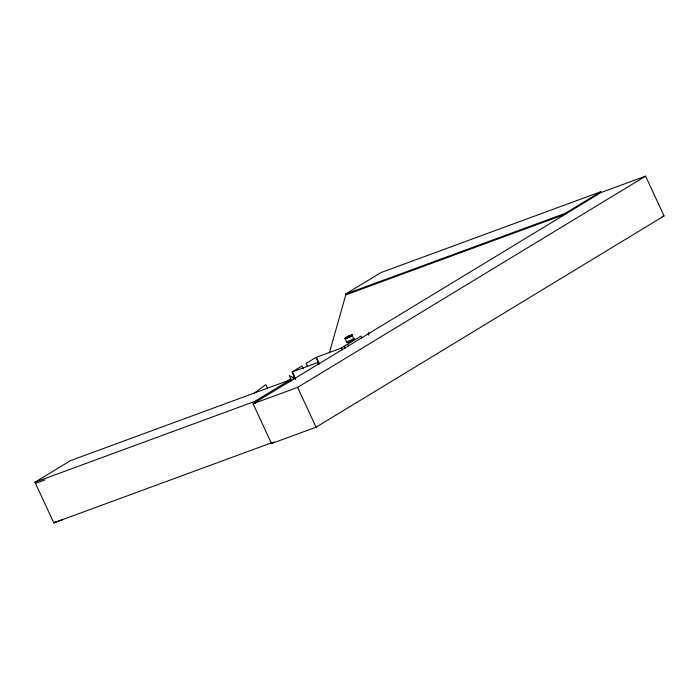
<?xml version="1.0" encoding="UTF-8"?>
<svg xmlns="http://www.w3.org/2000/svg" width="699" height="699" viewBox="0 0 699 699"><rect width="100%" height="100%" fill="white"/><g stroke="black" fill="none" stroke-linecap="round" stroke-linejoin="round"><path stroke-width="1.05" d="M344.852 338.412L345.629 337.722M353.711 338.919L346.547 342.082L345.175 338.194M346.599 337.862L347.106 337.556L346.302 337.993M352.279 334.873L350.881 336.114M345.795 338.089L352.445 335.258L347.263 338.089M352.104 335.022L353.703 338.919M329.36 352.89L345.778 294.908L345.428 294.165L381.051 272.54L600.694 191.779L601.044 192.531L253.073 403.751L271.544 443.55L316.079 427.176L664.05 215.947L645.579 176.157L601.044 192.531M346.608 337.722L346.154 337.731M344.843 338.395L346.389 337.94M351.44 336.018L350.95 335.966M352.279 335.013L349.002 336.874M346.896 342.012C347.42 342.728 353.502 339.897 353.912 338.797M347.001 342.23C347.525 342.956 353.607 340.125 354.017 339.024M347.176 342.466C347.648 343.192 353.711 340.378 354.078 339.303M253.265 393.808L265.856 384.607L267.595 388.347M345.184 338.211L345.673 337.87M346.25 337.94L345.559 338.29M63.312 519.366L53.806 522.843L34.95 482.223L70.573 460.597L290.216 379.845L290.749 380.999L287.167 382.318M341.156 348.111L360.929 336.105L361.802 337.975M55.658 521.725L53.806 522.843L271.413 442.843M287.044 381.27L290.775 379.007M292.636 377.879L294.497 376.744M34.95 482.223L254.593 401.462L290.216 379.845M345.428 294.165L565.08 213.405L600.694 191.779M253.073 403.751L297.608 387.377L645.579 176.157M271.544 443.55L274.34 441.847M345.612 337.739L347.176 336.874M345.682 337.879L349.168 336.123M346.503 337.696L345.035 338.77L347.263 338.08L346.424 338.421M346.302 337.652L346.573 337.53M350.024 336.56L350.881 336.271M347.167 336.892L350.881 335.249M350.024 336.542L347.15 337.862M349.177 337.233L350.12 336.778M348.119 336.42L349.098 335.974M348.032 337.329L349.011 336.883M349.159 336.105L350.103 335.721M348.032 337.32L346.171 338.045M350.103 335.703L351.632 335.162M346.311 338.185L347.158 337.879M345.778 294.908L565.421 214.147L565.08 213.405M662.023 216.699L664.05 215.947M35.492 483.385L44.989 479.898M350.863 335.249L352.287 334.891M350.881 335.249L352.113 335.039M346.311 338.202L344.904 338.543M353.257 338.692L353.991 338.569M347.613 344.188L348.478 346.057M344.214 346.25L345.079 348.119M342.414 349.902L341.549 348.023L316.367 357.285L319.408 363.838M319.076 363.978L316.027 357.416L306.145 363.419L307.446 366.232M318.412 364.467L317.547 362.598L292.365 371.851L295.406 378.404M303.226 368.792L301.916 365.988L292.025 371.99L295.502 379.478M293.895 379.321L293.03 377.443L289.211 375.503L291.815 381.121M297.608 387.377L316.079 427.176M254.593 401.462L255.493 403.393M368.67 334.873C369.282 331.492 368.041 332.27 368.321 334.917"/></g></svg>
